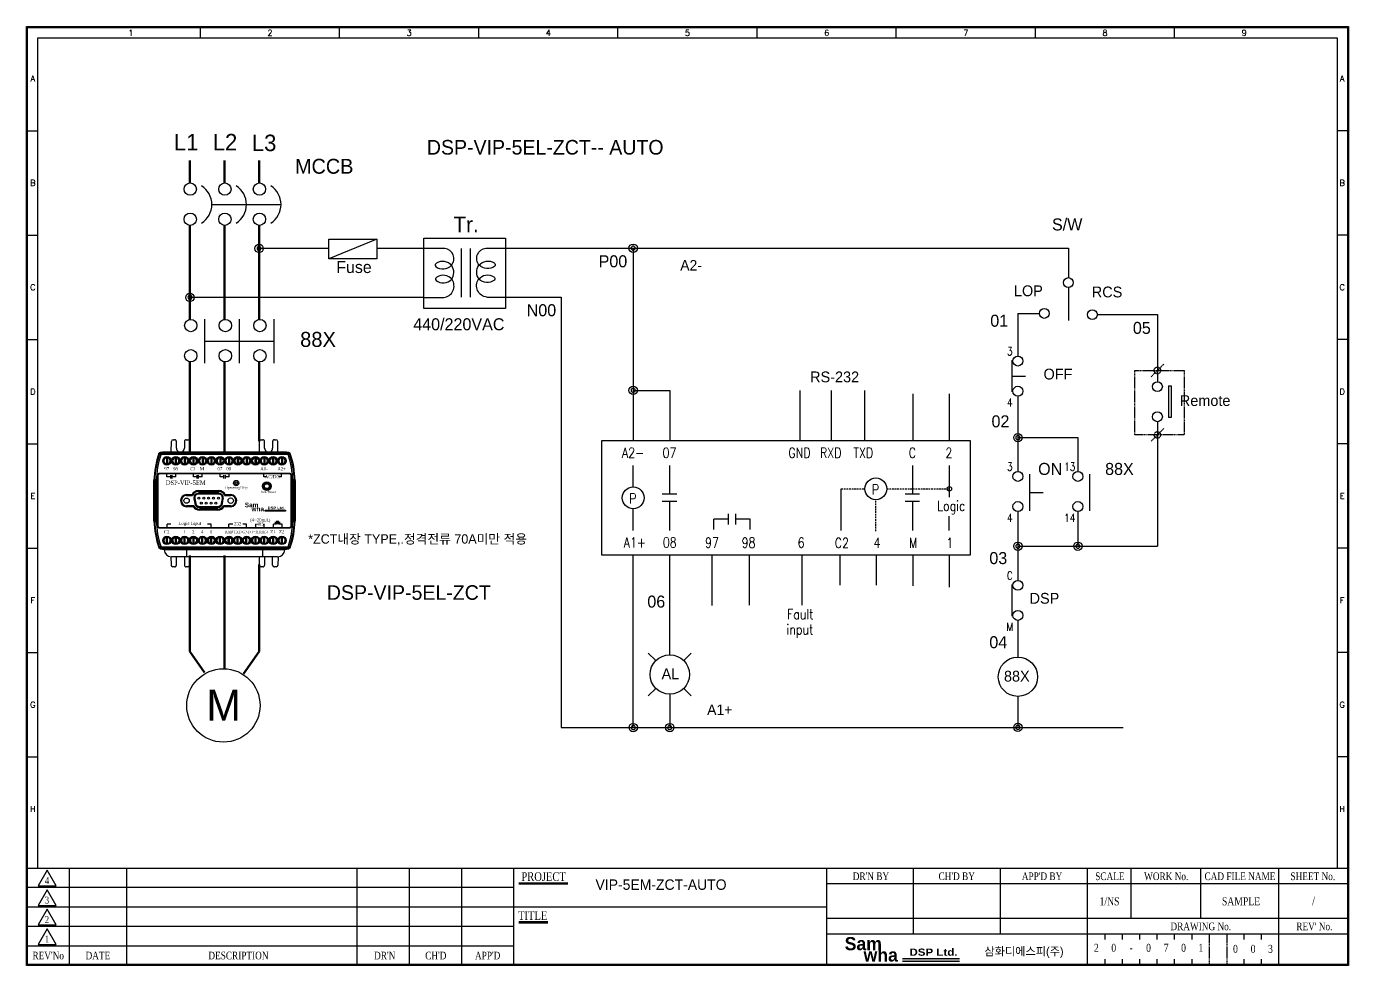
# Model space of a CAD drawing. Header units: millimetres. Extents: x 25 to 865, y 44 to 1047.
# Drawn here: x 470.5 to 850.5, y 44.5 to 314.5 of the extents above; entities that cross this region are included whole.
import ezdxf
from ezdxf.enums import TextEntityAlignment as Align

# ---------------------------------------------------------------- set-up
doc = ezdxf.new("R2010")
doc.units = ezdxf.units.MM
doc.linetypes.add('DASHED', pattern=[0.75, 0.5, -0.25])
doc.linetypes.add('HIDDEN', pattern=[0.375, 0.25, -0.125])
for name, color, linetype in [('02___PRT_ALL_AXES', 7, 'Continuous'), ('03___PRT_ALL_CURVES', 7, 'Continuous'), ('10', 1, 'Continuous'), ('20', 2, 'Continuous'), ('30', 3, 'Continuous'), ('4', 133, 'Continuous'), ('40', 4, 'Continuous'), ('70', 7, 'Continuous'), ('ASHADE', 7, 'Continuous'), ('도면층1', 7, 'Continuous')]:
    doc.layers.add(name, color=color, linetype=linetype)
doc.styles.add('ghs', font='NGULIM.TTF')
doc.styles.add('SD', font='ROMAND.shx', dxfattribs={"width": 0.8})
doc.styles.add('SIMPLEX', font='SIMPLEX')
doc.styles.add('SS', font='batang.ttc', dxfattribs={"width": 0.8})
doc.styles.get("Standard").update_dxf_attribs({"font": 'BareunDotumPro1.ttf'})

# ---------------------------------------------------------------- blocks, each defined once
blk = doc.blocks.new('makedsp')
at = {"layer": 'ASHADE'}
blk.add_hatch(color=5, dxfattribs=at).paths.add_polyline_path([(624.13, 175.72), (624.13, 176.66), (640.57, 176.66), (640.57, 175.72)])
at = {"layer": 'ASHADE', "color": 5}
for p, q in [((624.13, 176.66), (640.57, 176.66)), ((640.57, 175.72), (624.13, 175.72))]:
    blk.add_line(p, q, dxfattribs=at)
at = {"layer": 'ASHADE', "color": 20, "insert": (607.55, 182.79), "char_height": 3.7908, "width": 13.6224, "attachment_point": 1}
blk.add_mtext('{\\fPump Demi Bold LET|b0|i0|c0|p2;Sam}', dxfattribs=at)
at = {"layer": 'ASHADE', "color": 5, "insert": (612.98, 179.54), "char_height": 3.7908, "width": 13.6224, "attachment_point": 1}
blk.add_mtext('{\\fPump Demi Bold LET|b0|i0|c0|p2;wha}', dxfattribs=at)
at = {"layer": 'ASHADE', "insert": (626.15, 179.48), "char_height": 2.0792, "width": 16.1395, "attachment_point": 1}
blk.add_mtext('{\\fArial Black|b0|i0|c0|p34;DSP Ltd.}', dxfattribs=at)
blk = doc.blocks.new('5emct')
blk.add_hatch(color=5).paths.add_polyline_path([(709.72, 629.45), (709.72, 629.78), (715.54, 629.78), (715.54, 629.45)])
at = {"color": 7, "linetype": 'Continuous'}
for p, q in [((683.25, 650), (683.69, 650)), ((687, 650), (687.45, 650)), ((708.6, 650), (709.04, 650)), ((712.35, 650), (712.8, 650)), ((679.14, 646.11), (679.62, 646.45)), ((679.8, 646.19), (679.32, 645.85)), ((679.62, 646.45), (680.18, 646.45)), ((716.24, 646.2), (679.8, 646.2)), ((680, 646.45), (680.08, 646.27)), ((715.96, 646.27), (680.08, 646.27)), ((680.18, 646.57), (690.38, 646.57)), ((680.18, 646.27), (680.18, 646.57)), ((682.69, 646.57), (682.74, 649.5)), ((684.2, 647.59), (684.2, 649.49)), ((686.5, 649.49), (686.5, 647.59)), ((688.01, 646.57), (687.96, 649.5)), ((690.38, 646.57), (690.38, 646.27)), ((690.39, 646.57), (715.86, 646.57)), ((690.39, 646.27), (690.39, 646.57)), ((708.04, 646.57), (708.09, 649.5)), ((709.55, 647.59), (709.55, 649.49)), ((711.85, 649.49), (711.85, 647.59)), ((713.36, 646.57), (713.31, 649.5)), ((715.86, 646.57), (715.86, 646.27)), ((715.86, 646.45), (716.42, 646.45)), ((716.05, 646.45), (715.96, 646.27)), ((716.72, 645.85), (716.24, 646.19)), ((716.42, 646.45), (716.9, 646.11)), ((679.94, 645.78), (679.67, 645.59)), ((716.11, 645.78), (679.94, 645.78)), ((681.33, 644.84), (681.33, 643.04)), ((681.63, 644.84), (681.63, 643.04)), ((683.86, 644.84), (683.86, 643.04)), ((684.17, 644.84), (684.17, 643.04)), ((686.4, 644.84), (686.4, 643.04)), ((686.7, 644.84), (686.7, 643.04)), ((688.93, 644.84), (688.93, 643.04)), ((689.24, 644.84), (689.24, 643.04)), ((691.56, 644.84), (691.56, 643.04)), ((691.87, 644.84), (691.87, 643.04)), ((694.1, 644.84), (694.1, 643.04)), ((694.4, 644.84), (694.4, 643.04)), ((696.63, 644.84), (696.63, 643.04)), ((696.94, 644.84), (696.94, 643.04)), ((699.17, 644.84), (699.17, 643.04)), ((699.47, 644.84), (699.47, 643.04)), ((701.7, 644.84), (701.7, 643.04)), ((702.01, 644.84), (702.01, 643.04)), ((704.24, 644.84), (704.24, 643.04)), ((704.54, 644.84), (704.54, 643.04)), ((706.77, 644.84), (706.77, 643.04)), ((707.08, 644.84), (707.08, 643.04)), ((709.31, 644.84), (709.31, 643.04)), ((709.61, 644.84), (709.61, 643.04)), ((711.84, 644.84), (711.84, 643.04)), ((712.15, 644.84), (712.15, 643.04)), ((714.38, 644.84), (714.38, 643.04)), ((714.68, 644.84), (714.68, 643.04)), ((716.37, 645.59), (716.11, 645.78)), ((678.74, 639.79), (678.74, 625.22)), ((678.74, 639.79), (678.76, 639.78)), ((678.76, 639.78), (678.76, 625.23)), ((678.83, 639.7), (678.83, 625.3)), ((716.79, 640.3), (679.25, 640.3)), ((679.25, 640.3), (679.26, 640.29)), ((716.78, 640.29), (679.26, 640.29)), ((716.71, 640.21), (679.34, 640.21)), ((681.48, 639.35), (681.48, 640.21)), ((682.55, 638.88), (682.55, 639.82)), ((682.95, 638.88), (682.95, 639.82)), ((684.02, 639.35), (684.02, 640.21)), ((689.09, 639.35), (689.09, 640.21)), ((690.16, 638.88), (690.16, 639.82)), ((690.56, 638.88), (690.56, 639.82)), ((691.62, 639.35), (691.62, 640.21)), ((696.79, 639.35), (696.79, 640.21)), ((697.86, 638.88), (697.86, 639.82)), ((698.26, 638.88), (698.26, 639.82)), ((699.32, 639.35), (699.32, 640.21)), ((709.31, 639.36), (709.31, 640.22)), ((714.38, 639.36), (714.38, 640.22)), ((716.79, 640.3), (716.78, 640.29)), ((717.21, 625.3), (717.21, 639.7)), ((717.3, 639.79), (717.29, 639.78)), ((717.29, 625.23), (717.29, 639.78)), ((717.3, 625.22), (717.3, 639.79)), ((677.74, 626.67), (677.74, 638.33)), ((677.74, 638.33), (677.99, 638.33)), ((677.99, 638.33), (677.99, 626.68)), ((678.41, 638.33), (677.99, 638.33)), ((678.41, 638.32), (678.41, 626.68)), ((690.54, 635.38), (690.54, 635.13)), ((690.54, 635.38), (696.37, 635.38)), ((690.54, 635.13), (696.37, 635.13)), ((690.54, 634.36), (690.54, 634.62)), ((696.37, 634.62), (690.54, 634.62)), ((696.37, 635.38), (696.37, 635.13)), ((696.37, 634.36), (696.37, 634.62)), ((717.63, 638.33), (718.05, 638.33)), ((717.63, 626.68), (717.63, 638.32)), ((718.05, 626.68), (718.05, 638.33)), ((718.3, 638.33), (718.05, 638.33)), ((718.3, 638.33), (718.3, 626.67)), ((687.12, 634.25), (687.12, 633.99)), ((687.12, 634.25), (688.69, 634.25)), ((687.12, 633.99), (688.86, 633.99)), ((687.12, 630.76), (687.12, 631.02)), ((689.19, 631.02), (687.12, 631.02)), ((689.5, 633.12), (689.25, 633.07)), ((689.25, 633.07), (689.5, 631.65)), ((689.5, 633.12), (689.75, 631.7)), ((689.75, 631.7), (689.5, 631.65)), ((696.37, 634.36), (690.54, 634.36)), ((690.79, 630.82), (690.79, 630.56)), ((690.79, 630.82), (696.12, 630.82)), ((696.12, 630.82), (696.12, 630.56)), ((697.17, 631.7), (697.42, 633.12)), ((697.17, 631.7), (697.42, 631.65)), ((697.42, 633.12), (697.67, 633.07)), ((697.42, 631.65), (697.67, 633.07)), ((699.8, 631.02), (697.73, 631.02)), ((698.06, 633.99), (699.8, 633.99)), ((698.23, 634.25), (699.8, 634.25)), ((699.8, 634.25), (699.8, 633.99)), ((699.8, 630.76), (699.8, 631.02)), ((689.04, 630.76), (687.12, 630.76)), ((690.79, 630.56), (696.12, 630.56)), ((690.79, 629.8), (690.79, 630.06)), ((696.12, 630.06), (690.79, 630.06)), ((696.12, 629.8), (690.79, 629.8)), ((696.12, 629.8), (696.12, 630.06)), ((699.8, 630.76), (697.88, 630.76)), ((677.74, 626.67), (677.99, 626.68)), ((678.41, 626.68), (677.99, 626.68)), ((678.74, 625.22), (678.76, 625.23)), ((679.25, 624.71), (679.26, 624.72)), ((679.25, 624.71), (716.79, 624.71)), ((679.26, 624.72), (716.78, 624.72)), ((679.34, 624.8), (716.71, 624.8)), ((681.51, 624.86), (681.51, 625.72)), ((694.22, 624.86), (694.22, 625.72)), ((699.29, 624.86), (699.29, 625.72)), ((704.36, 624.86), (704.36, 625.72)), ((706.99, 624.86), (706.99, 625.72)), ((709.43, 624.86), (709.43, 625.72)), ((712.06, 624.86), (712.06, 625.72)), ((714.56, 624.86), (714.56, 625.72)), ((716.79, 624.71), (716.78, 624.72)), ((717.3, 625.22), (717.29, 625.23)), ((717.63, 626.68), (718.05, 626.68)), ((718.3, 626.67), (718.05, 626.68)), ((679.67, 619.42), (679.94, 619.23)), ((681.36, 620.17), (681.36, 621.97)), ((681.67, 620.17), (681.67, 621.97)), ((683.9, 620.17), (683.9, 621.97)), ((684.2, 620.17), (684.2, 621.97)), ((686.43, 620.17), (686.43, 621.97)), ((686.74, 620.17), (686.74, 621.97)), ((688.97, 620.17), (688.97, 621.97)), ((689.27, 620.17), (689.27, 621.97)), ((691.5, 620.17), (691.5, 621.97)), ((691.81, 620.17), (691.81, 621.97)), ((694.04, 620.17), (694.04, 621.97)), ((694.34, 620.17), (694.34, 621.97)), ((696.57, 620.17), (696.57, 621.97)), ((696.88, 620.17), (696.88, 621.97)), ((699.11, 620.17), (699.11, 621.97)), ((699.41, 620.17), (699.41, 621.97)), ((701.64, 620.17), (701.64, 621.97)), ((701.95, 620.17), (701.95, 621.97)), ((704.18, 620.17), (704.18, 621.97)), ((704.48, 620.17), (704.48, 621.97)), ((706.81, 620.17), (706.81, 621.97)), ((707.11, 620.17), (707.11, 621.97)), ((709.34, 620.17), (709.34, 621.97)), ((709.65, 620.17), (709.65, 621.97)), ((711.88, 620.17), (711.88, 621.97)), ((712.18, 620.17), (712.18, 621.97)), ((714.41, 620.17), (714.41, 621.97)), ((714.72, 620.17), (714.72, 621.97)), ((716.11, 619.23), (716.37, 619.42)), ((679.62, 618.56), (679.14, 618.9)), ((679.32, 619.16), (679.8, 618.81)), ((680.18, 618.56), (679.62, 618.56)), ((679.8, 618.81), (716.24, 618.81)), ((679.94, 619.23), (716.11, 619.23)), ((680, 618.56), (680.08, 618.73)), ((680.08, 618.73), (715.96, 618.73)), ((680.18, 618.43), (680.18, 618.73)), ((705.66, 618.43), (680.18, 618.43)), ((680.71, 618.43), (680.71, 618.35)), ((715.33, 618.35), (680.71, 618.35)), ((682.64, 616.37), (682.68, 613.99)), ((713.3, 616.36), (682.74, 616.36)), ((684.2, 614), (684.2, 616.36)), ((686.5, 616.36), (686.5, 614)), ((687.12, 618.35), (687.12, 618.43)), ((688.06, 616.36), (688.02, 613.99)), ((705.66, 618.73), (705.66, 618.43)), ((705.66, 618.43), (705.66, 618.73)), ((715.86, 618.43), (705.66, 618.43)), ((707.99, 616.36), (708.03, 613.99)), ((708.92, 618.35), (708.92, 618.43)), ((709.55, 616.36), (709.55, 614)), ((711.85, 614), (711.85, 616.36)), ((713.41, 616.37), (713.37, 613.99)), ((715.33, 618.43), (715.33, 618.35)), ((715.86, 618.73), (715.86, 618.43)), ((716.42, 618.56), (715.86, 618.56)), ((716.05, 618.56), (715.96, 618.73)), ((716.24, 618.81), (716.72, 619.16)), ((716.9, 618.9), (716.42, 618.56)), ((683.69, 613.49), (683.18, 613.49)), ((687.51, 613.49), (687, 613.49)), ((709.04, 613.49), (708.53, 613.49)), ((712.86, 613.49), (712.35, 613.49))]:
    blk.add_line(p, q, dxfattribs=at)
for p, q in [((682.55, 639.35), (681.48, 639.35)), ((684.02, 639.35), (682.95, 639.35)), ((690.16, 639.35), (689.09, 639.35)), ((691.62, 639.35), (690.56, 639.35)), ((697.86, 639.35), (696.79, 639.35)), ((699.32, 639.35), (698.26, 639.35)), ((710.12, 639.36), (709.31, 639.36)), ((714.38, 639.36), (713.57, 639.36)), ((682.59, 625.72), (681.51, 625.72)), ((694.22, 625.72), (693.14, 625.72)), ((700.37, 625.72), (699.29, 625.72)), ((704.36, 625.72), (703.28, 625.72)), ((707.13, 625.72), (706.99, 625.72)), ((709.43, 625.72), (709.32, 625.72)), ((712.87, 625.72), (712.06, 625.72)), ((712.46, 626.32), (714, 626.32)), ((712.46, 626.19), (714, 626.19)), ((712.46, 626.06), (714, 626.06)), ((712.87, 625.72), (713.07, 626.66)), ((713.07, 626.66), (713.27, 625.72)), ((713.27, 625.72), (713.47, 626.66)), ((713.47, 626.66), (713.66, 625.72)), ((714.56, 625.72), (713.66, 625.72))]:
    blk.add_line(p, q)
at = {"color": 5}
for p, q in [((709.72, 629.78), (715.54, 629.78)), ((709.72, 629.45), (709.72, 629.78)), ((715.54, 629.45), (709.72, 629.45)), ((715.54, 629.78), (715.54, 629.45))]:
    blk.add_line(p, q, dxfattribs=at)
at = {"color": 7, "linetype": 'Continuous'}
for centre, radius in [((681.48, 643.94), 1.22), ((681.48, 643.94), 1.01), ((684.02, 643.94), 1.22), ((684.02, 643.94), 1.01), ((686.55, 643.94), 1.22), ((686.55, 643.94), 1.01), ((689.09, 643.94), 1.22), ((689.09, 643.94), 1.01), ((691.72, 643.94), 1.22), ((691.72, 643.94), 1.01), ((694.25, 643.94), 1.22), ((694.25, 643.94), 1.01), ((696.79, 643.94), 1.22), ((696.79, 643.94), 1.01), ((699.32, 643.94), 1.22), ((699.32, 643.94), 1.01), ((701.86, 643.94), 1.22), ((701.86, 643.94), 1.01), ((704.39, 643.94), 1.22), ((704.39, 643.94), 1.01), ((706.93, 643.94), 1.22), ((706.93, 643.94), 1.01), ((709.46, 643.94), 1.22), ((709.46, 643.94), 1.01), ((712, 643.94), 1.22), ((712, 643.94), 1.01), ((714.53, 643.94), 1.22), ((714.53, 643.94), 1.01), ((710.19, 636.66), 1.22), ((710.19, 636.66), 0.963), ((710.19, 636.66), 0.862), ((710.19, 636.66), 0.71), ((690.65, 633.22), 0.279), ((691.36, 631.78), 0.279), ((692.05, 633.22), 0.279), ((692.76, 631.78), 0.279), ((693.46, 633.22), 0.279), ((694.16, 631.78), 0.279), ((694.86, 633.22), 0.279), ((695.56, 631.78), 0.279), ((696.27, 633.22), 0.279), ((681.48, 621.07), 1.22), ((681.48, 621.07), 1.01), ((684.02, 621.07), 1.22), ((684.02, 621.07), 1.01), ((686.55, 621.07), 1.22), ((686.55, 621.07), 1.01), ((689.09, 621.07), 1.22), ((689.09, 621.07), 1.01), ((691.72, 621.07), 1.22), ((691.72, 621.07), 1.01), ((694.25, 621.07), 1.22), ((694.25, 621.07), 1.01), ((696.79, 621.07), 1.22), ((696.79, 621.07), 1.01), ((699.32, 621.07), 1.22), ((699.32, 621.07), 1.01), ((701.86, 621.07), 1.22), ((701.86, 621.07), 1.01), ((704.39, 621.07), 1.22), ((704.39, 621.07), 1.01), ((706.93, 621.07), 1.22), ((706.93, 621.07), 1.01), ((709.46, 621.07), 1.22), ((709.46, 621.07), 1.01), ((712, 621.07), 1.22), ((712, 621.07), 1.01), ((714.53, 621.07), 1.22), ((714.53, 621.07), 1.01)]:
    blk.add_circle(centre, radius, dxfattribs=at)
for centre, radius, start, end in [((683.25, 649.49), 0.507, 90, 179), ((687.45, 649.49), 0.507, 1, 90), ((708.6, 649.49), 0.507, 90, 179), ((712.8, 649.49), 0.507, 1, 90), ((703.09, 637.78), 25.35, 160.8279, 178.7491), ((685.35, 647.59), 1.15, 180, 242.3898), ((685.35, 647.59), 1.15, 297.6102, 0), ((710.7, 647.59), 1.15, 180, 242.3898), ((710.7, 647.59), 1.15, 297.6102, 0), ((692.96, 637.78), 25.35, 1.2509, 19.1721), ((703.09, 637.78), 25.1, 161.2439, 178.7429), ((703.09, 637.78), 24.68, 161.5561, 178.7396), ((681.48, 643.94), 0.913, 99.5941, 260.4059), ((681.48, 643.94), 0.913, 279.5941, 80.4059), ((684.02, 643.94), 0.913, 99.5941, 260.4059), ((684.02, 643.94), 0.913, 279.5941, 80.4059), ((686.55, 643.94), 0.913, 99.5941, 260.4059), ((686.55, 643.94), 0.913, 279.5941, 80.4059), ((689.09, 643.94), 0.913, 99.5941, 260.4059), ((689.09, 643.94), 0.913, 279.5941, 80.4059), ((691.72, 643.94), 0.913, 99.5941, 260.4059), ((691.72, 643.94), 0.913, 279.5941, 80.4059), ((694.25, 643.94), 0.913, 99.5941, 260.4059), ((694.25, 643.94), 0.913, 279.5941, 80.4059), ((696.79, 643.94), 0.913, 99.5941, 260.4059), ((696.79, 643.94), 0.913, 279.5941, 80.4059), ((699.32, 643.94), 0.913, 99.5941, 260.4059), ((699.32, 643.94), 0.913, 279.5941, 80.4059), ((701.86, 643.94), 0.913, 99.5941, 260.4059), ((701.86, 643.94), 0.913, 279.5941, 80.4059), ((704.39, 643.94), 0.913, 99.5941, 260.4059), ((704.39, 643.94), 0.913, 279.5941, 80.4059), ((706.93, 643.94), 0.913, 99.5941, 260.4059), ((706.93, 643.94), 0.913, 279.5941, 80.4059), ((709.46, 643.94), 0.913, 99.5941, 260.4059), ((709.46, 643.94), 0.913, 279.5941, 80.4059), ((712, 643.94), 0.913, 99.5941, 260.4059), ((712, 643.94), 0.913, 279.5941, 80.4059), ((714.53, 643.94), 0.913, 99.5941, 260.4059), ((714.53, 643.94), 0.913, 279.5941, 80.4059), ((692.96, 637.78), 24.68, 1.2604, 18.4439), ((692.96, 637.78), 25.1, 1.2571, 18.7561), ((679.34, 639.7), 0.507, 90, 180), ((716.71, 639.7), 0.507, 0, 90), ((690.54, 633.3), 2.08, 90, 152.9436), ((690.54, 633.3), 1.83, 90, 157.7179), ((690.54, 633.3), 1.32, 90, 190), ((696.37, 633.3), 2.08, 27.0572, 90), ((696.37, 633.3), 1.83, 22.2821, 90), ((696.37, 633.3), 1.32, 350, 90), ((687.12, 632.5), 1.74, 90, 270), ((687.12, 632.5), 1.49, 90, 270), ((690.79, 631.88), 1.83, 208.269, 270), ((690.54, 633.3), 1.06, 90, 190), ((690.79, 631.88), 1.32, 190, 270), ((690.79, 631.88), 1.06, 190, 270), ((696.12, 631.88), 1.06, 270, 350), ((696.12, 631.88), 1.32, 270, 350), ((696.12, 631.88), 1.83, 270, 331.731), ((696.37, 633.3), 1.06, 350, 90), ((699.8, 632.5), 1.74, 270, 90), ((699.8, 632.5), 1.49, 270, 90), ((690.79, 631.88), 2.08, 212.5345, 270), ((696.12, 631.88), 2.08, 270, 327.4655), ((703.09, 627.23), 25.35, 181.2509, 199.1721), ((703.09, 627.23), 25.1, 181.2571, 198.7561), ((703.09, 627.23), 24.68, 181.2604, 198.4439), ((679.34, 625.3), 0.507, 180, 270), ((692.96, 627.23), 24.68, 341.5561, 358.7396), ((716.71, 625.3), 0.507, 270, 0), ((692.96, 627.23), 25.1, 341.2439, 358.7429), ((692.96, 627.23), 25.35, 340.8279, 358.7491), ((681.51, 621.07), 0.913, 99.5941, 260.4059), ((681.51, 621.07), 0.913, 279.5941, 80.4059), ((684.05, 621.07), 0.913, 99.5941, 260.4059), ((684.05, 621.07), 0.913, 279.5941, 80.4059), ((686.58, 621.07), 0.913, 99.5941, 260.4059), ((686.58, 621.07), 0.913, 279.5941, 80.4059), ((689.12, 621.07), 0.913, 99.5941, 260.4059), ((689.12, 621.07), 0.913, 279.5941, 80.4059), ((691.65, 621.07), 0.913, 99.5941, 260.4059), ((691.65, 621.07), 0.913, 279.5941, 80.4059), ((694.19, 621.07), 0.913, 99.5941, 260.4059), ((694.19, 621.07), 0.913, 279.5941, 80.4059), ((696.72, 621.07), 0.913, 99.5941, 260.4059), ((696.72, 621.07), 0.913, 279.5941, 80.4059), ((699.26, 621.07), 0.913, 99.5941, 260.4059), ((699.26, 621.07), 0.913, 279.5941, 80.4059), ((701.79, 621.07), 0.913, 99.5941, 260.4059), ((701.79, 621.07), 0.913, 279.5941, 80.4059), ((704.33, 621.07), 0.913, 99.5941, 260.4059), ((704.33, 621.07), 0.913, 279.5941, 80.4059), ((706.96, 621.07), 0.913, 99.5941, 260.4059), ((706.96, 621.07), 0.913, 279.5941, 80.4059), ((709.49, 621.07), 0.913, 99.5941, 260.4059), ((709.49, 621.07), 0.913, 279.5941, 80.4059), ((712.03, 621.07), 0.913, 99.5941, 260.4059), ((712.03, 621.07), 0.913, 279.5941, 80.4059), ((714.56, 621.07), 0.913, 99.5941, 260.4059), ((714.56, 621.07), 0.913, 279.5941, 80.4059), ((682.74, 618.38), 2.03, 181, 270), ((713.3, 618.38), 2.03, 270, 359), ((683.18, 614), 0.507, 181, 270), ((687.51, 614), 0.507, 270, 359), ((708.53, 614), 0.507, 181, 270), ((712.86, 614), 0.507, 270, 359)]:
    blk.add_arc(centre, radius, start, end, dxfattribs=at)
for points, start_tangent, end_tangent in [([(684.2, 649.49), (684.17, 649.65), (684.1, 649.79), (683.99, 649.9), (683.85, 649.97), (683.69, 650)], (0, 1), (-1, 0)), ([(687, 650), (686.85, 649.97), (686.71, 649.9), (686.59, 649.79), (686.52, 649.65), (686.5, 649.49)], (-1, 0), (0, -1)), ([(709.55, 649.49), (709.52, 649.65), (709.45, 649.79), (709.34, 649.9), (709.2, 649.97), (709.04, 650)], (0, 1), (-1, 0)), ([(712.35, 650), (712.2, 649.97), (712.06, 649.9), (711.94, 649.79), (711.87, 649.65), (711.85, 649.49)], (-1, 0), (0, -1)), ([(679.32, 645.85), (679.27, 645.93), (679.2, 646.02), (679.14, 646.11)], (-0.574533, 0.818482), (-0.571657, 0.820493)), ([(679.8, 646.2), (679.75, 646.27), (679.68, 646.36), (679.62, 646.45)], (-0.582434, 0.812878), (-0.57948, 0.814987)), ([(679.8, 646.2), (679.84, 646.06), (679.89, 645.92), (679.94, 645.78)], (0.317658, -0.948205), (0.317856, -0.948139)), ([(716.24, 646.2), (716.2, 646.06), (716.16, 645.92), (716.11, 645.78)], (-0.317658, -0.948205), (-0.317856, -0.948139)), ([(716.24, 646.2), (716.3, 646.27), (716.36, 646.36), (716.42, 646.45)], (0.582434, 0.812878), (0.57948, 0.814987)), ([(716.72, 645.85), (716.78, 645.93), (716.84, 646.02), (716.9, 646.11)], (0.574533, 0.818482), (0.571657, 0.820493)), ([(679.32, 645.85), (679.44, 645.77), (679.55, 645.68), (679.67, 645.59)], (0.795313, -0.606199), (0.797158, -0.60377)), ([(716.72, 645.85), (716.61, 645.77), (716.49, 645.68), (716.37, 645.59)], (-0.795313, -0.606199), (-0.797158, -0.60377)), ([(678.74, 639.79), (678.77, 639.95), (678.84, 640.09), (678.95, 640.2), (679.09, 640.27), (679.25, 640.3)], (0, 1), (1, 0)), ([(679.26, 640.29), (679.11, 640.26), (678.97, 640.19), (678.85, 640.08), (678.78, 639.94), (678.76, 639.78)], (-1, 0), (0, -1)), ([(717.29, 639.78), (717.26, 639.94), (717.19, 640.08), (717.08, 640.19), (716.94, 640.26), (716.78, 640.29)], (0, 1), (-1, 0)), ([(716.79, 640.3), (716.95, 640.27), (717.09, 640.2), (717.2, 640.09), (717.28, 639.95), (717.3, 639.79)], (1, 0), (0, -1)), ([(688.86, 633.99), (688.8, 634.07), (688.75, 634.16), (688.69, 634.25)], (-0.557176, 0.830394), (-0.522103, 0.852883)), ([(689.19, 631.02), (689.14, 630.93), (689.09, 630.85), (689.04, 630.76)], (-0.513019, -0.858377), (-0.480719, -0.876875)), ([(697.73, 631.02), (697.78, 630.93), (697.83, 630.85), (697.88, 630.76)], (0.513019, -0.858377), (0.480719, -0.876875)), ([(698.06, 633.99), (698.12, 634.07), (698.17, 634.16), (698.23, 634.25)], (0.557146, 0.830414), (0.522069, 0.852903)), ([(679.25, 624.71), (679.09, 624.73), (678.95, 624.81), (678.84, 624.92), (678.77, 625.06), (678.74, 625.22)], (-1, 0), (0, 1)), ([(678.76, 625.23), (678.78, 625.07), (678.85, 624.93), (678.97, 624.82), (679.11, 624.75), (679.26, 624.72)], (0, -1), (1, 0)), ([(716.78, 624.72), (716.94, 624.75), (717.08, 624.82), (717.19, 624.93), (717.26, 625.07), (717.29, 625.23)], (1, 0), (0, 1)), ([(717.3, 625.22), (717.28, 625.06), (717.2, 624.92), (717.09, 624.81), (716.95, 624.73), (716.79, 624.71)], (0, -1), (-1, 0)), ([(679.32, 619.16), (679.44, 619.24), (679.55, 619.33), (679.67, 619.42)], (0.795313, 0.606199), (0.797158, 0.60377)), ([(716.72, 619.16), (716.61, 619.24), (716.49, 619.33), (716.37, 619.42)], (-0.795313, 0.606199), (-0.797158, 0.60377)), ([(679.32, 619.16), (679.27, 619.08), (679.2, 618.99), (679.14, 618.9)], (-0.574533, -0.818482), (-0.571657, -0.820493)), ([(679.8, 618.81), (679.75, 618.74), (679.68, 618.65), (679.62, 618.56)], (-0.582434, -0.812878), (-0.57948, -0.814987)), ([(679.8, 618.81), (679.84, 618.95), (679.89, 619.09), (679.94, 619.23)], (0.317658, 0.948205), (0.317856, 0.948139)), ([(687.12, 618.35), (687.12, 617.9), (687.13, 617.48), (687.13, 617.1), (687.14, 616.79), (687.15, 616.55), (687.17, 616.41), (687.18, 616.36)], (0.00046, -1), (1, 0)), ([(708.92, 618.35), (708.92, 617.9), (708.92, 617.48), (708.91, 617.1), (708.9, 616.79), (708.89, 616.55), (708.88, 616.41), (708.87, 616.36)], (-0.00046, -1), (-1, 0)), ([(716.24, 618.81), (716.2, 618.95), (716.16, 619.09), (716.11, 619.23)], (-0.317658, 0.948205), (-0.317856, 0.948139)), ([(716.24, 618.81), (716.3, 618.74), (716.36, 618.65), (716.42, 618.56)], (0.582434, -0.812878), (0.57948, -0.814987)), ([(716.72, 619.16), (716.78, 619.08), (716.84, 618.99), (716.9, 618.9)], (0.574533, -0.818482), (0.571657, -0.820493)), ([(683.69, 613.49), (683.85, 613.52), (683.99, 613.59), (684.1, 613.7), (684.17, 613.84), (684.2, 614)], (1, 0), (0, 1)), ([(686.5, 614), (686.52, 613.84), (686.59, 613.7), (686.71, 613.59), (686.85, 613.52), (687, 613.49)], (0, -1), (1, 0)), ([(709.04, 613.49), (709.2, 613.52), (709.34, 613.59), (709.45, 613.7), (709.52, 613.84), (709.55, 614)], (1, 0), (0, 1)), ([(711.85, 614), (711.87, 613.84), (711.94, 613.7), (712.06, 613.59), (712.2, 613.52), (712.35, 613.49)], (0, -1), (1, 0))]:
    blk.add_spline(points, degree=3, dxfattribs=dict(at, start_tangent=start_tangent, end_tangent=end_tangent))
at = {"layer": '02___PRT_ALL_AXES', "color": 7, "linetype": 'Continuous'}
for p, q in [((685.65, 632.32), (685.65, 632.69)), ((701.27, 632.69), (701.27, 632.31))]:
    blk.add_line(p, q, dxfattribs=at)
for centre, radius in [((687.12, 632.5), 0.76), ((699.8, 632.5), 0.773)]:
    blk.add_circle(centre, radius, dxfattribs=at)
for centre, start, end in [((681.51, 621.07), 93.697, 266.3081), ((684.05, 621.07), 93.697, 266.3081), ((686.58, 621.07), 93.697, 266.3081), ((689.12, 621.07), 93.697, 266.3081), ((691.65, 621.07), 273.6946, 86.3057), ((694.19, 621.07), 273.6946, 86.3057), ((696.72, 621.07), 273.6946, 86.3057), ((699.26, 621.07), 273.6946, 86.3057), ((701.79, 621.07), 273.6946, 86.3057), ((704.33, 621.07), 273.6946, 86.3057), ((706.96, 621.07), 94.2284, 265.7792), ((709.49, 621.07), 94.2284, 265.7792), ((712.03, 621.07), 94.2284, 265.7792), ((714.56, 621.07), 94.2284, 265.7792)]:
    blk.add_arc(centre, 1.01, start, end, dxfattribs=at)
at = {"layer": '03___PRT_ALL_CURVES', "color": 4, "linetype": 'Continuous'}
blk.add_circle((701.37, 637.57), 0.38, dxfattribs=at)
at = {"layer": '도면층1'}
blk.add_circle((701.37, 637.57), 0.76, dxfattribs=at)
at = {"color": 7, "linetype": 'Continuous', "style": 'SS', "width": 0.8}
blk.add_text('DSP-VIP-5EM', height=1.2776, dxfattribs=at).set_placement((681.15, 637.03))
at = {"color": 20, "insert": (703.85, 631.95), "char_height": 1.3415, "width": 4.8208, "attachment_point": 1}
blk.add_mtext('{\\fPump Demi Bold LET|b0|i0|c0|p2;Sam}', dxfattribs=at)
at = {"color": 5, "insert": (705.77, 630.8), "char_height": 1.3415, "width": 4.8208, "attachment_point": 1}
blk.add_mtext('{\\fPump Demi Bold LET|b0|i0|c0|p2;wha}', dxfattribs=at)
at = {"color": 0, "insert": (710.43, 630.77), "char_height": 0.7358, "width": 5.1025, "attachment_point": 1}
blk.add_mtext('{\\fArial Black|b0|i0|c0|p34;DSP Ltd.}', dxfattribs=at)
at = {"layer": '40', "color": 0, "style": 'SS', "width": 0.8}
for s, height, p in [('97', 0.946, (681.4, 641.19)), ('98', 0.946, (683.93, 641.19)), ('C1', 0.946, (689, 641.19)), ('M', 0.946, (691.54, 641.19)), ('07', 0.946, (696.7, 641.19)), ('08', 0.946, (699.24, 641.19)), ('A1-', 0.946, (709.38, 641.19)), ('AC/DC', 0.946, (711.73, 638.9)), ('A2+', 0.946, (714.45, 641.19)), ('Operating/Trip', 0.7276, (701.41, 635.91)), ('Test/Reset', 0.728, (710.51, 634.68)), ('(4~20mA)', 0.946, (708.29, 626.48)), ('C2', 0.946, (681.4, 623.07)), ('Logic Input', 0.9459, (688.05, 625.54)), ('1', 0.946, (686.5, 623.07)), ('2', 0.946, (689.04, 623.07)), ('4', 0.946, (691.57, 623.07)), ('6', 0.946, (694.14, 623.07)), ('RXD', 0.757, (699.34, 623.15)), ('TXD', 0.757, (701.8, 623.15)), ('232', 0.946, (701.79, 625.4)), ('GND', 0.757, (704.34, 623.15)), ('(+)TRX(-)', 0.757, (708.27, 623.15)), ('485', 0.946, (708.23, 625.34)), ('Z1', 0.946, (711.95, 623.07)), ('Z2', 0.946, (714.45, 623.07))]:
    blk.add_text(s, height=height, dxfattribs=at).set_placement(p, align=Align.CENTER)

msp = doc.modelspace()

# ---------------------------------------------------------------- linework, layer by layer
for p, q in [((523.811, 263.289), (543.691, 263.289)), ((769.979, 239.407), (769.979, 229.93)), ((624.223, 236.651), (624.223, 112.906)), ((795.581, 231.615), (795.581, 212.347)), ((521.732, 223.999), (541.612, 223.999)), ((798.749, 211.148), (799.489, 211.148)), ((799.489, 211.148), (799.489, 202.036)), ((799.489, 202.036), (798.749, 202.036)), ((795.581, 200.838), (795.581, 165.051)), ((635.923, 195.443), (741.73, 195.443)), ((635.923, 162.449), (635.923, 195.443)), ((741.73, 195.443), (741.73, 162.449)), ((644.923, 182.087), (644.923, 188.284)), ((655.423, 179.961), (655.423, 188.284)), ((725.257, 179.961), (725.257, 188.284)), ((735.757, 188.284), (735.757, 179.141)), ((657.413, 179.961), (653.213, 179.961)), ((727.247, 179.961), (723.047, 179.961)), ((644.923, 169.608), (644.923, 175.8)), ((657.413, 177.861), (653.213, 177.861)), ((655.423, 169.608), (655.423, 177.861)), ((727.247, 177.861), (723.047, 177.861)), ((725.257, 169.608), (725.257, 177.861)), ((668.064, 169.833), (668.064, 172.796)), ((672.264, 172.796), (668.064, 172.796)), ((672.264, 171.276), (672.264, 174.35)), ((674.364, 171.276), (674.364, 174.35)), ((678.564, 172.796), (674.364, 172.796)), ((678.564, 169.833), (678.564, 172.796)), ((725.257, 169.608), (725.257, 173.698)), ((735.757, 169.608), (735.757, 173.698)), ((741.73, 162.449), (635.923, 162.449)), ((651.427, 132.173), (649.262, 134.338)), ((659.419, 132.173), (661.584, 134.338)), ((651.427, 124.181), (649.262, 122.016)), ((659.419, 124.181), (661.584, 122.016))]:
    msp.add_line(p, q)
at = {"linetype": 'HIDDEN'}
for p, q in [((797.414, 217.399), (793.748, 213.733)), ((797.414, 198.871), (793.748, 195.204))]:
    msp.add_line(p, q, dxfattribs=at)
at = {"color": 1, "linetype": 'DASHED'}
for p, q in [((704.71, 181.531), (711.513, 181.531)), ((717.801, 181.531), (735.757, 181.531))]:
    msp.add_line(p, q, dxfattribs=at)
at = {"color": 1}
msp.add_line((704.71, 169.608), (704.71, 181.531), dxfattribs=at)
at = {"linetype": 'DASHED'}
msp.add_line((714.657, 169.346), (714.657, 178.388), dxfattribs=at)
at = {"color": 2, "linetype": 'HIDDEN'}
msp.add_lwpolyline([(789.1, 215.566), (803.252, 215.566), (803.252, 197.037), (789.1, 197.037)], close=True, dxfattribs=at)
at = {"linetype": 'HIDDEN'}
for centre in [(795.581, 215.566), (795.581, 197.037)]:
    msp.add_circle(centre, 0.95, dxfattribs=at)
at = {"color": 1}
msp.add_circle((714.657, 181.531), 3.144, dxfattribs=at)
for centre, radius in [((644.923, 178.943), 3.144), ((735.757, 181.531), 0.651)]:
    msp.add_circle(centre, radius)
at = {"layer": '10', "color": 7}
for p, q in [((612.019, 68.013), (626.128, 68.013)), ((612.019, 56.813), (620.355, 56.813))]:
    msp.add_line(p, q, dxfattribs=at)
for points in [[(476.443, 71.877), (473.845, 67.377), (479.041, 67.377)], [(476.443, 66.277), (473.845, 61.777), (479.041, 61.777)], [(476.443, 60.677), (473.845, 56.177), (479.041, 56.177)], [(476.443, 55.077), (473.845, 50.577), (479.041, 50.577)]]:
    msp.add_lwpolyline(points, close=True, dxfattribs=at)
at = {"layer": '20', "color": 7}
for p, q in [((473.82, 311.181), (847.22, 311.181)), ((473.82, 72.481), (473.82, 311.181)), ((847.22, 311.181), (847.22, 72.481))]:
    msp.add_line(p, q, dxfattribs=at)
at = {"layer": '30', "color": 7}
for p, q in [((520.52, 311.181), (520.52, 314.481)), ((560.52, 311.181), (560.52, 314.481)), ((600.52, 311.181), (600.52, 314.481)), ((640.52, 311.181), (640.52, 314.481)), ((680.52, 311.181), (680.52, 314.481)), ((720.52, 311.181), (720.52, 314.481)), ((760.52, 311.181), (760.52, 314.481)), ((800.52, 311.181), (800.52, 314.481)), ((470.52, 284.481), (473.82, 284.481)), ((850.52, 284.481), (847.22, 284.481)), ((470.52, 254.481), (473.82, 254.481)), ((850.52, 254.481), (847.22, 254.481)), ((470.52, 224.481), (473.82, 224.481)), ((850.52, 224.481), (847.22, 224.481)), ((470.52, 194.481), (473.82, 194.481)), ((850.52, 194.481), (847.22, 194.481)), ((470.52, 164.481), (473.82, 164.481)), ((850.52, 164.481), (847.22, 164.481)), ((470.52, 134.481), (473.82, 134.481)), ((850.52, 134.481), (847.22, 134.481)), ((470.52, 104.481), (473.82, 104.481)), ((850.52, 104.481), (847.22, 104.481))]:
    msp.add_line(p, q, dxfattribs=at)
at = {"layer": '4', "color": 0}
for p, q in [((755.479, 231.978), (761.656, 231.978)), ((778.32, 231.615), (795.581, 231.615)), ((644.901, 209.855), (655.401, 209.855)), ((755.479, 196.253), (772.719, 196.253)), ((755.479, 165.051), (795.581, 165.051)), ((624.223, 112.906), (785.698, 112.906))]:
    msp.add_line(p, q, dxfattribs=at)
for centre in [(537.389, 250.642), (644.901, 250.728), (517.509, 236.565), (644.901, 209.855), (755.479, 196.253), (755.479, 165.051), (772.719, 165.051), (644.923, 112.906), (655.409, 112.906), (755.479, 112.96)]:
    msp.add_circle(centre, 1.2, dxfattribs=at)
at = {"layer": '40', "color": 7}
for p, q in [((482.786, 72.481), (482.786, 44.481)), ((499.286, 72.481), (499.286, 44.481)), ((565.52, 72.481), (565.52, 44.481)), ((580.52, 72.481), (580.52, 44.481)), ((595.52, 72.481), (595.52, 44.481)), ((610.52, 72.481), (610.52, 44.481)), ((700.52, 44.481), (700.52, 72.481)), ((725.52, 53.481), (725.52, 72.481)), ((750.52, 53.481), (750.52, 72.481)), ((775.52, 44.481), (775.52, 72.481)), ((788.02, 57.981), (788.02, 72.481)), ((808.02, 57.981), (808.02, 72.481)), ((830.52, 57.981), (830.52, 72.481)), ((610.52, 66.881), (470.52, 66.881)), ((850.52, 67.981), (700.52, 67.981)), ((610.52, 61.281), (470.52, 61.281)), ((700.52, 61.281), (610.52, 61.281)), ((850.32, 57.981), (700.52, 57.981)), ((830.52, 44.481), (830.52, 57.981)), ((610.52, 55.681), (470.52, 55.681)), ((850.32, 53.481), (700.52, 53.481)), ((780.52, 51.981), (780.52, 53.481)), ((785.52, 51.981), (785.52, 53.481)), ((790.52, 51.981), (790.52, 53.481)), ((795.52, 51.981), (795.52, 53.481)), ((800.52, 51.981), (800.52, 53.481)), ((805.535, 51.981), (805.535, 53.481)), ((820.52, 51.981), (820.52, 53.481)), ((825.52, 51.981), (825.52, 53.481)), ((610.52, 50.081), (470.52, 50.081)), ((780.52, 44.781), (780.52, 46.281)), ((785.52, 44.781), (785.52, 46.281)), ((790.52, 44.781), (790.52, 46.281)), ((795.52, 44.781), (795.52, 46.281)), ((800.52, 44.781), (800.52, 46.281)), ((805.535, 44.781), (805.535, 46.281)), ((820.52, 44.781), (820.52, 46.281)), ((825.52, 44.781), (825.52, 46.281))]:
    msp.add_line(p, q, dxfattribs=at)
at = {"layer": '40', "color": 7, "linetype": 'HIDDEN'}
for p, q in [((810.587, 44.781), (810.587, 53.481)), ((815.587, 44.781), (815.587, 53.481))]:
    msp.add_line(p, q, dxfattribs=at)
at = {"layer": '70', "color": 7}
for p, q in [((470.52, 44.481), (470.52, 314.481)), ((470.52, 314.481), (850.52, 314.481)), ((470.82, 44.781), (470.82, 314.181)), ((470.82, 314.181), (850.22, 314.181)), ((850.22, 314.181), (850.22, 44.781)), ((850.52, 314.481), (850.52, 44.481)), ((470.52, 72.481), (850.52, 72.481)), ((612.019, 68.313), (626.128, 68.313)), ((612.019, 57.113), (620.355, 57.113)), ((850.52, 44.481), (470.52, 44.481)), ((850.22, 44.781), (470.82, 44.781))]:
    msp.add_line(p, q, dxfattribs=at)
at = {"layer": 'ASHADE', "color": 7, "linetype": 'ByBlock', "lineweight": 50, "ltscale": 2}
for p, q in [((517.509, 275.959), (517.509, 269.48)), ((527.449, 275.959), (527.449, 269.48)), ((537.389, 275.959), (537.389, 269.48)), ((517.509, 257.265), (517.509, 230.24)), ((527.449, 257.265), (527.449, 230.24)), ((537.389, 257.265), (537.389, 230.24)), ((517.509, 218.052), (517.509, 203.643)), ((517.509, 218.052), (517.509, 192.215)), ((527.449, 218.052), (527.449, 203.643)), ((527.449, 218.052), (527.449, 192.215)), ((537.389, 218.052), (537.389, 195.201)), ((537.389, 218.052), (537.389, 195.201)), ((517.509, 162.415), (517.509, 137.594)), ((527.449, 162.415), (527.449, 129.811)), ((537.389, 159.829), (537.389, 137.594)), ((517.509, 152.003), (517.509, 134.822)), ((527.449, 152.003), (527.449, 137.594)), ((537.389, 152.003), (537.389, 134.822)), ((517.509, 134.822), (521.699, 128.71)), ((537.389, 134.822), (532.942, 128.337))]:
    msp.add_line(p, q, dxfattribs=at)
at = {"layer": 'ASHADE', "ltscale": 2}
for p, q in [((571.237, 253.356), (557.419, 247.681)), ((557.419, 250.642), (537.389, 250.642)), ((584.721, 250.642), (571.237, 250.642)), ((590.766, 250.642), (584.721, 250.642)), ((595.43, 250.642), (595.43, 236.651)), ((598.02, 250.642), (598.02, 236.651)), ((602.535, 250.728), (608.211, 250.728)), ((608.211, 250.728), (769.979, 250.728)), ((644.901, 250.728), (644.901, 195.443)), ((769.979, 250.728), (769.979, 242.252)), ((554.59, 236.565), (517.509, 236.565)), ((584.721, 236.565), (554.59, 236.565)), ((584.721, 236.565), (590.445, 236.565)), ((602.856, 236.651), (624.223, 236.651)), ((755.479, 231.978), (755.479, 219.696)), ((521.732, 230.28), (521.732, 217.717)), ((531.672, 230.28), (531.672, 217.717)), ((541.612, 230.28), (541.612, 217.717)), ((753.715, 218.497), (753.715, 209.385)), ((753.715, 213.941), (757.637, 213.941)), ((655.401, 209.855), (655.401, 195.443)), ((692.811, 209.808), (692.811, 195.443)), ((701.79, 209.808), (701.79, 195.443)), ((711.362, 209.808), (711.362, 195.443)), ((798.749, 211.148), (798.749, 202.036)), ((799.489, 211.148), (799.489, 202.036)), ((725.257, 208.813), (725.257, 195.443)), ((735.757, 208.813), (735.757, 195.443)), ((755.479, 208.187), (755.479, 186.534)), ((772.719, 196.253), (772.719, 186.534)), ((758.833, 185.795), (758.833, 175.232)), ((776.072, 185.795), (776.072, 175.232)), ((758.833, 180.514), (762.755, 180.514)), ((755.479, 175.025), (755.479, 157.983)), ((772.719, 175.025), (772.719, 165.051)), ((755.479, 174.67), (755.479, 155.228)), ((772.719, 174.67), (772.719, 165.051)), ((644.923, 112.906), (644.923, 162.449)), ((655.423, 133.828), (655.423, 162.449)), ((667.632, 148.037), (667.632, 162.449)), ((678.345, 148.104), (678.345, 162.449)), ((693.441, 148.104), (693.441, 162.449)), ((704.395, 153.823), (704.395, 162.449)), ((714.832, 153.823), (714.832, 162.449)), ((725.269, 162.449), (725.269, 153.635)), ((735.769, 162.449), (735.769, 159.688)), ((735.769, 162.378), (735.769, 153.251)), ((753.715, 154.03), (753.715, 144.918)), ((755.479, 143.87), (755.479, 133.168)), ((655.409, 122.526), (655.409, 112.906)), ((755.479, 121.866), (755.479, 112.96))]:
    msp.add_line(p, q, dxfattribs=at)
at = {"layer": 'ASHADE'}
msp.add_lwpolyline([(557.419, 253.356), (571.237, 253.356), (571.237, 247.681), (557.419, 247.681)], close=True, dxfattribs=at)
at = {"layer": 'ASHADE', "ltscale": 2}
msp.add_lwpolyline([(584.721, 253.578), (608.211, 253.578), (608.211, 233.37), (584.721, 233.37)], close=True, dxfattribs=at)
for points in [[(590.445, 236.565, 0.5644393), (592.855, 241.715, 0.3776145), (588.467, 242.419, 0.5214253), (588.278, 241.455, 0.3768363), (592.709, 241.747, 0.3151835), (592.752, 245.719, 0.3776145), (588.365, 246.423, 0.5214253), (588.175, 245.46, 0.3826417), (592.666, 245.806, 0.6020814), (590.766, 250.642)], [(602.856, 236.651, -0.5644393), (600.447, 241.801, -0.3776145), (604.835, 242.505, -0.5214253), (605.024, 241.542, -0.3768363), (600.592, 241.833, -0.3151835), (600.549, 245.806, -0.3776145), (604.937, 246.51, -0.5214253), (605.126, 245.546, -0.3826417), (600.636, 245.892, -0.6020814), (602.535, 250.728)]]:
    msp.add_lwpolyline(points, format="xyb", dxfattribs=at)
for centre, radius in [((517.611, 267.705), 1.778), ((527.551, 267.705), 1.778), ((537.491, 267.705), 1.778), ((517.611, 259.041), 1.778), ((527.551, 259.041), 1.778), ((537.491, 259.041), 1.778), ((769.979, 240.83), 1.422), ((763.079, 231.978), 1.422), ((776.897, 231.615), 1.422), ((517.749, 228.478), 1.778), ((527.689, 228.478), 1.778), ((537.629, 228.478), 1.778), ((517.749, 219.814), 1.778), ((527.689, 219.814), 1.778), ((537.629, 219.814), 1.778), ((755.479, 218.273), 1.422), ((755.479, 209.609), 1.422), ((795.581, 210.924), 1.422), ((795.581, 202.26), 1.422), ((755.479, 185.112), 1.422), ((772.719, 185.112), 1.422), ((755.479, 176.448), 1.422), ((772.719, 176.448), 1.422), ((755.479, 153.806), 1.422), ((755.479, 145.142), 1.422), ((655.423, 128.177), 5.651), ((755.493, 127.517), 5.651), ((527.125, 119.27), 10.546)]:
    msp.add_circle(centre, radius, dxfattribs=at)
for centre, radius, start, end in [((517.478, 263.289), 6.333, 302.22193, 57.77807), ((527.418, 263.289), 6.333, 302.22193, 57.77807), ((537.358, 263.289), 6.333, 302.22193, 57.77807), ((537.389, 250.642), 0.593, 0, 180), ((644.901, 250.728), 0.593, 0, 180), ((537.389, 250.642), 0.593, 180, 0), ((644.901, 250.728), 0.593, 180, 0), ((517.509, 236.565), 0.593, 0, 180), ((517.509, 236.565), 0.593, 180, 0), ((644.901, 209.855), 0.593, 0, 180), ((644.901, 209.855), 0.593, 180, 0), ((755.479, 196.253), 0.593, 0, 180), ((755.479, 196.253), 0.593, 180, 0), ((755.479, 165.051), 0.593, 0, 180), ((755.479, 165.051), 0.593, 180, 0), ((772.719, 165.051), 0.593, 0, 180), ((772.719, 165.051), 0.593, 180, 0), ((644.923, 112.906), 0.593, 0, 180), ((644.923, 112.906), 0.593, 180, 0), ((655.409, 112.906), 0.593, 0, 180), ((655.409, 112.906), 0.593, 180, 0), ((755.479, 112.96), 0.593, 0, 180), ((755.479, 112.96), 0.593, 180, 0)]:
    msp.add_arc(centre, radius, start, end, dxfattribs=at)

# ---------------------------------------------------------------- block references
msp.add_blockref('5emct', (-170.574, -454.358))
at = {"linetype": 'HIDDEN'}
msp.add_blockref('makedsp', (98.147, -130.105), dxfattribs=at)

# ---------------------------------------------------------------- texts
at = {"color": 7, "linetype": 'Continuous', "style": 'SD', "width": 0.8}
for s, height, p in [('3', 2.322, (753.163, 221.077)), ('4', 2.322, (753.163, 206.353)), ('A2-', 2.903, (644.856, 191.904)), ('07', 2.903, (655.356, 191.904)), ('GND', 2.903, (692.712, 191.904)), ('RXD', 2.903, (701.691, 191.904)), ('TXD', 2.903, (711.05, 191.904)), ('C', 2.903, (725.157, 191.904)), ('2', 2.903, (735.657, 191.904)), ('3', 2.322, (753.163, 187.915)), ('13', 2.3224, (770.403, 187.915)), ('P', 2.903, (714.557, 181.345)), ('P', 2.903, (644.823, 178.756)), ('Logic', 2.903, (736.309, 176.238)), ('4', 2.322, (753.163, 173.192)), ('14', 2.3224, (770.403, 173.192)), ('A1+', 2.903, (645.37, 166.126)), ('08', 2.903, (655.426, 166.126)), ('97', 2.903, (667.565, 166.069)), ('98', 2.903, (678.065, 166.069)), ('6', 2.903, (693.161, 166.069)), ('C2', 2.903, (704.865, 165.984)), ('4', 2.903, (714.987, 165.984)), ('M', 2.903, (725.38, 165.984)), ('1', 2.903, (735.88, 165.984)), ('C', 2.322, (753.163, 156.609)), ('M', 2.322, (753.163, 141.886))]:
    msp.add_text(s, height=height, dxfattribs=at).set_placement(p, align=Align.MIDDLE)
at = {"color": 1, "linetype": 'Continuous', "style": 'SD', "width": 0.8}
for s, p in [('Fault', (692.917, 145.489)), ('input', (692.831, 140.717))]:
    msp.add_text(s, height=2.903, dxfattribs=at).set_placement(p, align=Align.MIDDLE)
at = {"layer": '30', "color": 7, "style": 'SIMPLEX'}
for s, p in [('1', (500.52, 312.635)), ('2', (540.52, 312.635)), ('3', (580.52, 312.635)), ('4', (620.52, 312.635)), ('5', (660.52, 312.635)), ('6', (700.52, 312.635)), ('7', (740.52, 312.635)), ('8', (780.52, 312.635)), ('9', (820.52, 312.635)), ('A', (472.37, 299.481)), ('A', (848.67, 299.481)), ('B', (472.37, 269.481)), ('B', (848.67, 269.481)), ('C', (472.37, 239.481)), ('C', (848.67, 239.481)), ('D', (472.37, 209.481)), ('D', (848.67, 209.481)), ('E', (472.37, 179.481)), ('E', (848.67, 179.481)), ('F', (472.37, 149.481)), ('F', (848.67, 149.481)), ('G', (472.37, 119.481)), ('G', (848.67, 119.481)), ('H', (472.37, 89.481)), ('H', (848.67, 89.481))]:
    msp.add_text(s, height=1.7, dxfattribs=at).set_placement(p, align=Align.MIDDLE)
at = {"layer": '40', "color": 7, "style": 'SS', "width": 0.8}
for s, height, p in [('4', 2, (476.43, 67.916)), ("DR'N BY", 2.2, (713.244, 69.065)), ("CH'D BY", 2.2, (737.9, 69.065)), ("APP'D BY", 2.2, (762.424, 69.065)), ('SCALE', 2.2, (781.913, 69.051)), ('WORK No.', 2.2, (798.11, 69.051)), ('CAD FILE NAME', 2.2, (819.312, 69.051)), ('SHEET No.', 2.2, (840.25, 69.051)), ('3', 2, (476.43, 62.316)), ('1/NS', 2.3, (781.812, 61.809)), ('SAMPLE', 2.3, (819.603, 61.809)), ('/', 2.5, (840.447, 61.809)), ('2', 2, (476.43, 56.716)), ('DRAWING No.', 2.2, (808.047, 54.645)), ("REV' No.", 2.2, (840.691, 54.645)), ('1', 2, (476.43, 51.116)), ('2', 2.3, (778.028, 48.431)), ('0', 2.3, (783.028, 48.431)), ('0', 2.3, (793.028, 48.431)), ('7', 2.3, (798.095, 48.431)), ('0', 2.3, (803.095, 48.431)), ('1', 2.3, (808.095, 48.431)), ('0', 2.3, (818.013, 48.131)), ('0', 2.3, (823.08, 48.131)), ('3', 2.3, (828.08, 48.131)), ("REV'No", 2.2, (476.779, 46.271)), ('DATE', 2.2, (491.057, 46.271)), ('DESCRIPTION', 2.2, (531.453, 46.271)), ("DR'N", 2.2, (573.499, 46.265)), ("CH'D", 2.2, (588.177, 46.265)), ("APP'D", 2.2, (603.086, 46.265)), ('-', 2.3, (788.028, 48.431))]:
    msp.add_text(s, height=height, dxfattribs=at).set_placement(p, align=Align.CENTER)
at = {"layer": '70', "color": 7, "style": 'SS', "width": 0.8}
for s, p in [('PROJECT', (619.167, 68.809)), ('TITLE', (616.032, 57.609))]:
    msp.add_text(s, height=2.5, dxfattribs=at).set_placement(p, align=Align.CENTER)
at = {"layer": 'ASHADE', "ltscale": 2, "style": 'ghs'}
for s, height, p in [('L1', 4.7416, (512.917, 278.845)), ('L2', 4.7416, (524.059, 278.845)), ('L3', 4.7416, (535.3, 278.634)), ('DSP-VIP-5EL-ZCT-- AUTO', 4.2, (585.613, 277.641)), ('MCCB', 4.2675, (547.704, 272.142)), ('Tr.', 4.4382, (593.253, 255.32)), ('S/W ', 3.4566, (765.28, 255.826)), ('A2-', 3, (658.434, 244.308)), ('Fuse', 3.414, (559.596, 243.585)), ('LOP', 3.1067, (754.351, 236.925)), ('RCS', 3.1067, (776.727, 236.582)), ('440/220VAC', 3.4566, (581.696, 227.122)), ('88X', 4.3208, (549.183, 222.344)), ('RS-232', 3.1067, (695.763, 212.169)), ('OFF', 3.1067, (762.847, 212.982)), ('Remote', 3.1067, (802.031, 205.358)), ('ON', 3.4566, (761.289, 185.538)), ('88X', 3.4566, (780.553, 185.538)), ('DSP-VIP-5EL-ZCT', 4.2, (556.859, 149.629)), ('DSP', 3.1067, (758.84, 148.515)), ('AL', 3.1067, (653.074, 126.791)), ('88X', 3.1067, (751.477, 126.131)), ('M', 8.891, (522.251, 114.866)), ('A1+', 3, (666.162, 116.527)), ('VIP-5EM-ZCT-AUTO', 3, (634.084, 66.252)), ('삼화디에스피(주)', 2.352, (745.858, 47.39))]:
    msp.add_text(s, height=height, dxfattribs=at).set_placement(p)
at = {"layer": 'ASHADE', "color": 3, "ltscale": 2, "style": 'ghs'}
for s, p in [('P00', (634.975, 245.232)), ('N00', (614.297, 231.156)), ('01', (747.551, 228.146)), ('05', (788.535, 226.072)), ('02', (747.898, 199.217)), ('03', (747.272, 159.898)), ('06', (648.973, 147.391)), ('04', (747.272, 135.719))]:
    msp.add_text(s, height=3.4566, dxfattribs=at).set_placement(p)
at = {"layer": 'ASHADE', "color": 1, "ltscale": 2, "style": 'ghs'}
msp.add_text('*ZCT내장 TYPE,.정격전류 70A미만 적용', height=2.688, dxfattribs=at).set_placement((551.506, 165.787))

doc.saveas('drawing.dxf')
